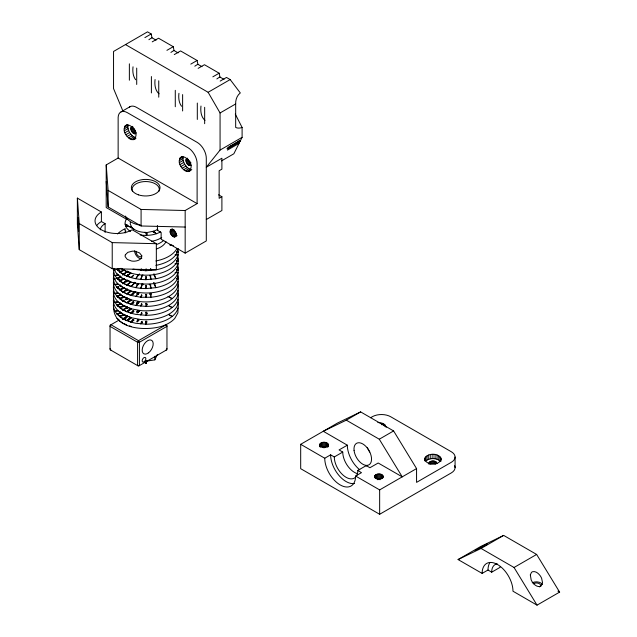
<?xml version="1.0" encoding="UTF-8"?>
<svg xmlns="http://www.w3.org/2000/svg" width="637" height="637" viewBox="0 0 637 637"><rect width="100%" height="100%" fill="white"/><g stroke="black" fill="none" stroke-linecap="round" stroke-linejoin="round"><path stroke-width="0.96" d="M374.779 477.702L374.779 475.807C376.483 473.028 383.355 473.219 383.06 477.097C381.356 479.876 374.484 479.685 374.779 475.807M375.209 478.053L375.209 475.21M375.886 478.491L375.886 474.7M376.778 479.04L376.778 474.302M377.805 479.741L377.813 474.055M378.919 479.653L378.919 473.976M380.026 479.741L380.026 474.055M381.061 479.04L381.061 474.31M381.945 478.491L381.953 474.7M382.63 478.053L382.63 475.218M383.06 477.702L383.06 475.815M145.881 323.747L145.515 321.757M145.881 269.204L145.849 270.765L132.99 269.172M359.746 469.795A21.817 12.597 60 0 1 347.404 446.943L347.332 445.191L323.278 431.265L346.305 420.173L379.278 439.212L402.242 476.858L378.187 463.003L369.922 467.733L366.235 465.599L357.787 470.472L361.474 472.654L355.597 476.046L355.526 477.71A21.817 12.597 60 0 1 340.174 484.916A21.817 12.597 60 0 1 324.814 459.986L324.743 458.234L300.688 444.308L337.602 422.992L360.63 411.9L393.602 430.938L416.566 468.585L416.566 482.368L451.275 462.327A12.987 7.501 0 0 0 451.275 451.729L390.672 416.733A13.011 7.509 0 0 0 372.852 416.423L370.615 417.713M482.129 573.404L482.201 571.747A21.817 12.597 60 0 1 497.561 564.541A21.817 12.597 60 0 1 512.912 589.472L512.984 591.216L537.039 605.15L559.628 592.107L536.633 554.445L503.66 535.406L480.664 546.514L458.075 559.557L482.129 573.404L488.006 570.011L488.077 568.347A21.817 12.597 60 0 1 489.829 562.71M146.207 295.441L146.263 294.437M146.207 304.343L146.263 303.347L147.314 304.98M146.207 313.253L146.263 312.257L147.314 313.89M145.889 362.541L146.343 362.811L145.212 361.259L146.072 362.986L145.332 362.684L146.311 362.859L146.367 360.908L146.335 362.612L146.884 360.781M170.127 231.39C170.939 226.398 176.863 231.764 176.194 234.886C175.382 239.87 169.458 234.512 170.127 231.39L173.407 229.487M124.199 128.865C125.776 119.191 137.25 129.598 135.952 135.649C134.383 145.332 122.901 134.917 124.199 128.865L127.87 126.747L128.077 125.107L124.398 127.225M135.824 133.738C132.392 134.749 128.73 128.005 132.281 126.349M179.292 160.675C180.868 151.001 192.342 161.408 191.044 167.459C189.476 177.134 177.994 166.727 179.292 160.675L182.97 158.557L183.169 156.917L179.499 159.035M113.649 307.966C114.119 329.281 145.172 330.874 160.588 326.622A32.463 18.744 0 0 0 174.777 318.428L177.914 312.847L178.049 307.966M178.177 248.549L176.728 253.367A32.463 18.744 0 0 1 155.882 265.398M153.581 232.131L153.732 231.159A15.583 8.998 0 0 0 157.761 229.193M146.191 268.862L145.849 270.765L155.882 269.849A32.463 18.744 0 0 0 177.914 254.959L178.312 252.021L177.914 249.091M129.367 63.835L129.367 80.214M136.708 68.071L136.708 84.458M151.399 76.551L151.399 92.938M158.748 80.795L158.748 97.182M175.279 90.335L175.279 106.721M182.62 94.579L182.62 110.965M197.311 103.059L197.311 119.445M204.66 107.303L204.66 123.689M141.916 323.23L142.266 321.653M319.726 446.648C318.078 440.78 329.934 440.78 328.294 446.641M328.294 444.745C327.291 448.137 320.73 448.145 319.726 444.753M424.6 459.15C426.551 452.573 439.275 452.573 441.226 459.15C439.275 465.727 426.551 465.727 424.6 459.15L424.6 460.846M137.767 283.608L137.441 285.018L136.573 284.516M145.332 362.732L146.215 362.931M191.164 165.317C187.827 166.918 184.053 160.397 187.055 158.263M141.207 268.989L140.769 270.534L141.414 269.109M141.94 275.311L140.769 279.444C132.13 278.52 123.06 275.932 116.921 269.443L118.832 268.957M141.94 284.213L140.769 288.354C129.86 287.199 114.779 282.629 113.386 269.841L115.273 269.873M133.937 292.096L133.045 294.549L131.891 293.88L133.937 292.096L135.012 292.494M133.643 301.819L133.045 303.459L131.891 302.79L133.252 301.596M133.643 310.729L133.045 312.361L131.891 311.692L133.252 310.506M146.844 360.757L146.12 362.461L146.972 361.02M142.863 274.794L140.769 279.444L145.849 279.675L155.882 278.759A32.463 18.744 0 0 0 177.914 263.861L178.312 260.931L177.914 258.001M142.863 283.696L140.769 288.354L145.849 288.585L155.882 287.661A32.463 18.744 0 0 0 177.914 272.771L178.312 269.841L177.914 266.903M436.998 463.688C436.656 460.018 429.123 460.025 428.828 463.712M146.335 361.179L154.855 359.857L157.323 354.538M239.066 140.817L239.074 143.373L233.835 153.788L221.517 160.898M239.074 143.373L227.441 150.093L229.248 147.84L239.926 141.677L239.926 140.729L229.248 146.892M235.268 114.071L242.1 127.456L242.1 137.345L240.722 140.092L228.173 147.33L227.011 148.779L240.173 141.183M166.05 350.207L166.966 348.622M127.217 297.646L126.763 298.363C120.457 295.679 113.657 290.679 113.386 283.194A32.463 18.744 0 0 1 113.561 281.236M127.217 306.556L126.763 307.265C120.457 304.59 113.657 299.589 113.386 292.104A32.463 18.744 0 0 1 113.561 290.146M127.217 315.458L126.763 316.175C120.457 313.492 113.657 308.491 113.386 301.014A32.463 18.744 0 0 1 113.561 299.048M146.892 360.996L145.961 362.429L147.012 360.9M139.447 273.87L135.816 278.759L137.871 275.073L138.348 275.343M127.289 288.784L126.763 289.453C120.457 286.777 113.657 281.777 113.386 274.292A32.463 18.744 0 0 1 113.561 272.333M242.1 137.345L220.068 150.069L206.292 167.236L221.899 158.223L221.899 169.155L219.144 170.748L219.144 198.314L221.899 196.729L221.899 210.513L206.292 219.526M127.432 302.233L131.111 304.351L133.221 301.803L134.065 302.296L131.111 304.351C124.86 302.408 118.482 299.223 114.971 293.442A32.463 18.744 0 0 1 113.784 284.715M127.432 311.135L131.111 313.261L133.221 310.713L134.065 311.198L131.111 313.261C124.86 311.31 118.482 308.125 114.971 302.352A32.463 18.744 0 0 1 113.784 293.625M127.432 320.045L131.111 322.163L133.221 319.615L134.065 320.108L131.111 322.163C124.86 320.22 118.482 317.035 114.971 311.254A32.463 18.744 0 0 1 113.784 302.535M113.784 275.813A32.463 18.744 0 0 0 113.386 278.743C113.896 287.932 123.26 293.076 131.111 295.449L134.264 291.698M131.111 277.628L133.603 275.311L131.111 277.628L127.464 275.526M127.464 284.428L131.111 286.539L134.829 282.223M123.092 296.237L119.581 294.214L120.297 293.657M123.092 305.147L119.581 303.124L120.297 302.559M123.092 314.049L119.581 312.026L120.297 311.469M127.376 271.028L126.763 271.641L120.911 268.392M127.376 279.93L126.763 280.551C121.245 278.146 115.655 274.332 113.784 268.32M131.111 286.539L135.394 282.549M123.116 287.343L119.581 285.312L120.361 284.787M126.763 302.814L130.028 299.963L131.055 300.56L126.763 302.814L119.581 298.665L123.992 296.476M126.763 311.724L130.028 308.865L131.055 309.463L126.763 311.724L119.581 307.575L123.992 305.386M126.763 320.626L130.028 317.775L131.055 318.373L126.763 320.626L119.581 316.478L123.992 314.288M131.939 320.626L133.404 319.368M126.763 293.912L130.083 291.085L130.832 291.523L126.763 293.912L119.581 289.763L124.088 287.621L124.86 288.075L119.581 289.763M145.682 232.808L153.732 231.159L156.368 233.739L152.49 231.502M126.763 276.092L130.147 273.313L130.537 273.536L126.763 276.092L119.581 271.951L124.605 270.112L119.581 271.951M126.763 285.002L130.147 282.215L130.537 282.446L126.763 285.002L119.581 280.853L124.207 278.791L124.605 279.014L119.581 280.853M132.154 320.753L133.674 319.527M127.448 293.331L131.111 295.449L135.848 291.714M440.111 456.753L440.111 460.989C436.13 457.764 429.696 457.764 425.715 460.989L425.715 456.753M122.893 278.64L119.581 276.402L120.457 275.932M128.841 274.308L126.771 275.813L128.698 275.128M129.446 273.87L130.657 272.986M129.192 292.319L130.728 291.308M127.002 298.212L125.234 299.366L125.863 299.732L128.101 298.849M129.192 301.229L130.728 300.218M127.002 307.122L122.893 309.813L128.101 307.759M129.192 310.139L130.728 309.12M127.002 316.024L122.893 318.715L128.101 316.661M123.196 282.939L127.583 280.742L122.893 283.091M101.394 212.017L99.985 212.909A21.817 12.597 0 0 0 99.985 228.89A21.817 12.597 0 0 0 127.137 232.011L132.241 229.83L156.336 243.7L156.336 269.777L112.223 268.695L79.251 249.656L77.372 224.184L77.372 198.107L101.394 212.017L101.394 221.557L99.985 222.448A21.817 12.597 0 0 0 96.697 225.625M122.893 274.189L127.583 271.832L123.172 274.021M122.893 323.174L119.581 320.937M170.533 229.877L172.173 228.922M170.23 230.546L172.691 229.121M170.23 232.354L174.331 229.981M170.533 233.373L174.634 231M171.019 234.376L175.111 232.003M171.648 235.292L175.74 232.919M172.372 236.064L176.473 233.691M173.16 236.638L176.441 234.735M173.949 236.972L176.401 235.547M174.673 237.044L177.134 235.618M144.878 37.615L151.2 33.968L152.004 37.806L156.089 40.163M152.227 41.859L158.541 38.212L173.232 46.692L174.044 50.53L178.121 52.879M166.918 50.339L173.232 46.692M174.267 54.583L180.582 50.936L197.112 60.475L197.916 64.313L202.001 66.67M190.789 64.122L197.112 60.475M121.014 111.889L130.203 106.594M198.139 68.366L204.453 64.719L219.144 73.199L219.956 77.037L224.033 79.386M124.987 125.927L127.193 124.653M212.83 76.846L219.144 73.199M124.398 130.736L128.077 128.618L127.87 126.747M130.911 127.623L132.488 126.715M130.808 128.443L133.173 127.081M124.987 132.711L128.658 130.593L128.077 128.618M130.911 129.383L133.276 128.013M131.206 130.37L134.351 128.547M125.919 134.662L129.598 132.536L132.225 135.816L135.267 137.576L131.596 139.694M131.668 131.341L134.821 129.518M220.179 81.09L226.493 77.443L230.164 79.561L240.3 92.938C236.98 95.415 235.443 99.977 235.674 103.95L235.674 127.44L236.765 127.854A19.484 11.251 -60 0 0 241.431 127.695L242.1 127.456M132.281 132.233L135.426 130.41M127.137 136.437L130.808 134.319M132.99 132.982L135.347 131.612M133.746 133.531L136.111 132.17M134.511 133.858L136.087 132.95M128.555 137.934L132.225 135.816M125.489 44.574L208.124 92.285L230.164 79.561M130.075 139.049L133.746 136.923M133.014 139.829L135.952 138.133M134.232 139.455L135.705 138.611M126.859 219.431L106.204 207.543L106.204 164.919L118.14 158.024L197.112 203.617L197.112 163.542A12.987 7.501 60 0 0 187.923 147.633L127.32 112.645A13.011 7.509 60 0 0 118.14 117.319L118.14 158.024M220.068 150.069L220.068 112.964L235.674 103.95M180.08 157.737L182.286 156.463M179.499 162.546L183.169 160.428L182.97 158.557M186.147 159.123L187.716 158.215M185.956 159.863L187.525 158.955M185.956 160.739L188.321 159.377M180.08 164.521L183.759 162.403L183.169 160.428M186.163 161.702L188.52 160.341M186.545 162.682L189.691 160.866M181.019 166.464L184.69 164.346L187.326 167.627L190.367 169.378L186.689 171.504M187.087 163.613L190.232 161.798M187.748 164.434L190.893 162.61M182.23 168.248L185.908 166.13M188.48 165.079L190.845 163.717M189.245 165.509L190.813 164.601M183.647 169.745L187.326 167.627M185.168 170.851L188.847 168.733M188.106 171.64L191.785 169.522M189.324 171.265L190.797 170.421M106.204 164.919L108.115 190.407L141.088 209.446L185.168 210.513L197.112 203.617M157.419 225.458L157.419 230.339L161.145 232.433L161.145 239.225L185.168 253.136L206.292 240.937L206.292 158.239A12.987 7.501 60 0 0 197.112 142.33L136.501 107.342A13.011 7.509 60 0 0 129.407 107.112M118.705 320.292L110.034 325.292L110.034 349.681L138.5 366.116L166.966 349.681L166.966 325.292L166.05 324.759L138.5 340.668L137.584 342.26L137.584 365.582L139.423 365.582L139.423 342.26L138.5 340.668L110.957 324.759L110.034 326.351L137.584 342.26L139.423 342.26L166.966 326.351L166.05 324.759M346.305 420.173L360.63 411.9M324.743 458.234L330.619 454.842L334.306 456.936L342.754 452.063L342.762 452.891A16.626 9.595 60 0 0 357.492 473.681M379.278 439.212L393.602 430.938M355.597 476.046L379.652 489.893L416.566 468.585M300.688 444.308L300.688 468.689L379.652 514.282L451.275 472.933A12.987 7.501 0 0 0 454.643 465.687M458.075 559.557L481.07 548.449L503.66 535.406M488.006 570.011L491.692 572.193L500.141 567.312L500.133 566.803M481.07 548.449L514.043 567.487L536.633 554.445M347.332 445.191L339.067 449.921L342.754 452.063M105.121 232.441L105.121 223.659L104.675 223.913A16.626 9.595 0 0 0 100.264 229.853M157.419 230.339L157.865 230.084M122.535 274.818L125.449 273.249M152.004 37.806L151.2 38.212A25.974 14.993 -60 0 0 148.891 39.709M174.044 50.53L173.232 50.936A25.974 14.993 -60 0 0 170.931 52.433M197.916 64.313L197.112 64.719A25.974 14.993 -60 0 0 194.811 66.216M219.956 77.037L219.144 77.443A25.974 14.993 -60 0 0 216.843 78.94M122.646 292.694L123.992 292.025L123.045 291.475M126.508 290.775L127.997 290.034M122.646 301.604L123.992 300.927L123.045 300.385M126.508 299.685L127.997 298.944M122.646 310.506L123.992 309.837L123.045 309.287M126.508 308.587L127.997 307.846M122.71 283.823L124.088 283.17L123.379 282.764L125.545 281.315L126.652 281.952M122.758 319.479L124.159 318.842M122.79 274.969L124.207 274.332L123.833 274.117M122.957 319.424L126.54 317.919M132.464 228.388L134.375 229.479A15.583 8.998 0 0 0 143.54 232.298L146.176 232.394L146.287 235.387L147.505 233.859L144.87 232.346M125.067 297.097L120.712 298.347L116.921 296.157L120.887 294.684M125.067 306.007L120.712 307.249L116.921 305.067L120.887 303.594M120.712 316.159L116.921 313.977L120.887 312.496M116.921 287.255L118.92 286.817L116.921 287.255L120.664 289.413M116.921 278.345L121.11 276.999L116.921 278.345L120.616 280.479M119.581 316.478L125.067 314.909M120.576 268.511L116.921 269.443L120.616 271.569M130.402 227.202L131.517 226.931L132.759 228.277L132.249 228.261M137.496 311.262L139.232 310.92M116.921 296.157L121.818 295.218M116.921 305.067L121.818 304.128M116.921 313.977L121.818 313.038M137.226 311.788L139.033 311.477M149.544 294.238L150.515 294.079M119.772 270.422L117.71 270.582M128.037 225.84L125.632 226.175L125.115 224.16A20.774 11.999 0 0 1 127.105 218.228M119.971 279.444L117.614 279.436M137.361 310.896L139.113 310.752M176.529 278.767L178.312 278.743L177.914 275.813M176.505 252.037L178.312 252.021L176.608 251.941M176.505 260.947L178.312 260.931L176.608 260.852M176.505 269.849L178.312 269.841L176.608 269.762M106.204 181.457L108.115 206.953L141.088 225.984L185.168 227.051M77.372 198.107L79.251 223.579L112.223 242.609L156.336 243.7M115.345 278.823L113.386 278.743L115.193 278.998M117.304 278.902L119.27 278.982M113.386 269.841L115.178 269.969M377.821 422.538C380.998 422.626 385.56 423.613 386.126 427.339M173.455 245.691L169.872 244.958L172.555 245.317M175.239 254.744L177.914 254.959L175.231 254.593M175.239 263.646L177.914 263.861L175.231 263.495M175.239 272.556L177.914 272.771L175.231 272.405M176.457 278.576L178.312 278.743A32.463 18.744 0 0 1 150.929 297.256L140.769 297.256L131.111 295.449M145.443 362.907L145.913 363.018L145.077 361.466L146.152 362.963L145.467 362.7L146.08 362.851M141.04 225.315L137.696 224.678A20.774 11.999 0 0 1 125.505 216.086M121.014 268.32C129.677 274.348 140.626 275.757 150.929 274.993A32.463 18.744 0 0 0 176.728 262.269L177.914 259.41L178.049 254.521M123.865 278.879C131.907 283.696 141.748 284.484 150.929 283.895A32.463 18.744 0 0 0 176.728 271.179L177.914 268.32L178.049 263.431M123.881 287.789C130.402 291.826 138.317 292.813 145.849 293.036A32.463 18.744 0 0 0 177.914 277.222L178.049 272.333M123.881 296.691L131.111 299.9L140.769 301.707A32.463 18.744 0 0 0 178.312 283.194L178.049 281.243M131.111 304.351L135.816 305.473L145.849 306.397A32.463 18.744 0 0 0 177.914 284.715M123.881 305.601L131.111 308.802L140.769 310.617A32.463 18.744 0 0 0 178.312 292.104L178.049 290.154M131.111 313.261L135.816 314.383L145.849 315.299A32.463 18.744 0 0 0 177.914 293.625M123.881 314.511L131.111 317.712L140.769 319.527A32.463 18.744 0 0 0 178.312 301.014L178.049 299.056M131.111 322.163L135.816 323.293L145.849 324.209A32.463 18.744 0 0 0 177.914 302.535M137.473 293.315L138.993 293.689M137.473 302.225L138.993 302.599M137.473 311.127L138.993 311.501M101.394 221.557L105.121 223.659M168.67 296.731L172.109 298.665L167.993 296.293M168.67 305.641L172.109 307.575L168.821 305.672M168.67 314.543L172.109 316.478L168.821 314.582M125.115 224.16L134.375 229.479M151.2 33.968L147.521 31.85L113.545 51.462L113.545 88.575L123.116 111.539M218.595 194.818L221.899 196.729M153.605 282.916L155.277 283.879M128.188 271.489L131.111 273.177M149.169 284.397L149.799 284.763M127.631 274.897L128.499 275.399M141.828 284.006L143.11 284.747M134.192 283.139L134.797 283.489M116.921 273.894L119.039 275.12M128.188 280.399L131.111 282.087M126.301 284.452L127.074 284.898M133.396 291.595L134.885 292.447M129.645 290.146L131.111 290.99M120.982 285.838L121.651 286.22M133.244 292.909L133.866 293.275M122.017 288.609L122.439 288.848M125.282 290.488L125.736 290.751M128.563 292.383L128.969 292.614M117.542 288.298L118.156 288.649M129.637 299.048L131.111 299.9M136.724 303.825L137.25 304.136M121.97 297.479L122.551 297.821M128.531 301.269L129.088 301.596M117.542 297.208L118.156 297.559M129.637 307.958L131.111 308.802M121.97 306.389L122.551 306.723M125.234 308.276L125.863 308.642M128.531 310.179L129.088 310.498M117.542 306.118L118.156 306.469M129.637 316.86L131.111 317.712M121.97 315.299L122.551 315.633M125.234 317.178L125.863 317.545M128.531 319.081L129.088 319.408M116.921 318.428L119.079 319.67M129.645 325.77L131.111 326.622M123.889 323.421L126.763 325.085M136.676 293.458L138.348 294.429M136.676 302.368L138.348 303.331M136.676 311.27L138.348 312.241M557.908 591.112L559.628 592.107M145.355 362.636L145.992 363.01L145.117 361.537M146.367 362.764L145.57 361.354M145.777 362.541L146.311 362.859L145.196 361.466M145.069 361.41L146.024 362.891M145.021 361.426L146.072 362.986L144.989 361.33M145.841 362.923L145.061 361.545M144.941 361.346L145.992 363.01M514.043 567.487L537.039 605.15M208.124 92.285L220.068 112.964M110.034 348.622L110.957 350.207M145.562 361.402L146.343 362.811M153.477 274.077L155.882 278.759L154.226 273.958M153.477 282.979L155.882 287.661L154.226 282.868M183.759 162.403L184.69 164.346M128.658 130.593L129.598 132.536M177.022 278.122L177.619 279.547M150.531 268.894L150.929 270.534L150.778 268.679M330.619 454.842L330.691 456.594A21.817 12.597 60 0 0 354.618 483.467M491.692 572.193L491.684 571.676A16.626 9.595 60 0 1 497.266 563.849M366.235 465.599L366.243 466.117M357.787 470.472L357.795 470.99A16.626 9.595 60 0 1 356.736 475.528M334.306 456.936L334.314 457.764A16.626 9.595 60 0 0 342.77 474.852A16.626 9.595 60 0 0 355.573 477.161M328.151 444.108L328.151 446.004M327.721 443.511L327.721 447.301M327.044 443.002L327.044 446.792M326.152 442.604L326.152 447.341M325.117 442.357L325.125 447.094M324.01 442.277L324.01 447.962M322.903 442.357L322.903 447.094M321.868 442.604L321.868 447.341M320.976 443.002L320.984 446.792M320.3 443.511L320.3 447.301M319.87 444.108L319.87 446.004M455.081 457.032L455.081 467.63M440.939 457.907L440.939 461.299M438.789 455.758L438.789 459.994M437.07 454.993L437.07 459.237M436.17 461.929L436.17 463.744M435.397 461.491L435.397 464.222M435.063 454.515L435.063 458.751M434.466 461.188L434.466 463.911M433.423 461.029L433.423 463.76M432.913 454.348L432.913 458.592M432.348 461.037L432.348 463.76M431.313 461.196L431.313 463.927M430.763 454.515L430.763 458.751M430.381 461.514L430.381 464.238M429.633 461.952L429.633 463.768M429.099 462.494L429.099 464.309M428.757 454.993L428.757 459.237M427.037 455.758L427.037 459.994M424.887 457.907L424.887 460.447M385.019 424.943L385.019 426.639M383.697 423.947L383.697 425.643M381.977 423.183L381.977 424.879M379.652 489.893L379.652 514.282M239.926 140.729L239.926 141.677M185.168 210.513L185.168 253.136M154.855 356.226L154.855 359.857M141.088 209.446L141.088 225.984M112.223 242.609L112.223 268.695M108.115 190.407L108.115 206.953M79.251 223.579L79.251 249.656M141.756 255.453A4.156 2.397 60 0 1 138.508 256.17A4.156 2.397 60 0 1 135.952 251.217M141.812 258.415A6.139 3.543 60 0 1 137.242 256.711A6.139 3.543 60 0 1 134.558 250.787M160.54 231.876A20.774 11.999 0 0 1 140.188 234.942M130.545 231.51A20.774 11.999 0 0 1 125.632 226.175L131.517 226.931L130.298 223.969A15.583 8.998 0 0 1 130.354 222.44M161.734 237.49A20.774 11.999 0 0 1 151.51 241.304M125.632 232.537A20.774 11.999 0 0 1 125.099 229.161M125.855 226.493A20.774 11.999 0 0 1 127.105 224.59M165.994 241.606A20.774 11.999 0 0 1 156.368 249.011M176.728 248.908A32.463 18.744 0 0 1 155.882 260.947M117.519 233.962A32.463 18.744 0 0 1 125.155 228.675M163.765 240.284A20.774 11.999 0 0 1 156.368 244.56M125.186 232.943A20.774 11.999 0 0 1 125.855 230.944M132.528 191.442A13.616 7.867 0 0 1 145.69 181.545A13.616 7.867 0 0 1 158.844 191.442M204.995 120.337A25.974 14.993 -60 0 1 200.981 106.037M181.601 106.244A25.974 14.993 -60 0 1 178.941 93.313M159.083 93.83A25.974 14.993 -60 0 1 155.07 79.529M135.689 79.736A25.974 14.993 -60 0 1 133.029 66.805M533.28 583.795A4.156 2.397 0 0 1 539.141 583.572A4.156 2.397 0 0 1 539.523 586.956M532.261 582.759A6.139 3.543 0 0 1 542.35 584.503M369.755 452.071A13.616 7.867 60 0 1 367.278 447.381M77.993 218.889L78.582 231.303L78.08 217.44L77.993 218.889M145.913 276.546L145.849 279.675L146.367 276.808L145.913 276.546M145.913 285.456L145.849 288.585L146.367 285.718L145.913 285.456M145.969 294.398L145.849 297.487L146.765 294.859L145.969 294.398M146.016 303.331L145.849 306.397L147.036 303.921L146.016 303.331M146.016 312.226L145.849 315.299L147.043 312.823L146.016 312.226M146.016 321.144L145.849 324.209L147.036 321.733L146.016 321.144M530.326 574.885L531.147 579.805A11.227 9.165 55.8 0 0 532.763 582.616C534.435 584.814 537.095 587.123 540.072 586.47A4.539 3.703 55.8 0 0 541.339 585.729L542.525 582.64L541.649 578.356A11.227 9.165 55.8 0 0 540.041 575.537C538.361 573.34 535.701 571.031 532.731 571.692A4.539 3.703 55.8 0 0 531.457 572.432L530.326 574.885M151.24 293.896L150.929 297.256L150.085 293.219L151.24 293.896M141.446 294.947L140.769 297.256L142.003 295.265L141.446 294.947M141.454 303.857L140.769 306.166L142.194 304.279L141.454 303.857M141.454 312.767L140.769 315.068L142.194 313.189L141.454 312.767M141.454 321.669L140.769 323.978L142.194 322.099L141.454 321.669M125.362 254.776L125.202 255.254A4.539 3.703 4.2 0 0 125.21 256.719L127.289 259.402L131.445 260.987A11.227 9.165 4.2 0 0 134.686 261.162C137.385 260.947 140.761 259.96 141.677 257.101A4.539 3.703 4.2 0 0 141.669 255.628L139.591 252.953L135.434 251.36A11.227 9.165 4.2 0 0 132.193 251.193L127.83 252.34L125.362 254.776M137.855 301.779L135.816 305.473L139.033 302.464L137.855 301.779M137.855 310.681L136.724 312.735L137.25 313.038L139.033 311.366L137.855 310.681M137.855 319.591L136.724 321.637L137.25 321.948L139.033 320.276L137.855 319.591M137.863 292.877L135.816 296.571L138.747 293.386L137.863 292.877M137.871 283.975L135.816 287.661L138.348 284.253L137.871 283.975M475.234 550.448L487.432 544.006L475.234 550.448M123.944 300.218L122.893 300.903L123.944 300.218M127.074 289.349L122.893 292.001L127.878 289.811L127.074 289.349M129.351 319.137L127.105 320.538L129.351 319.137M117.542 292.757L114.971 293.442L118.156 293.108L117.542 292.757M117.542 301.659L114.971 302.352L118.156 302.01L117.542 301.659M117.542 310.569L114.971 311.254L118.156 310.92L117.542 310.569M117.614 283.887L114.971 284.54L118.052 284.142L117.614 283.887M117.71 275.041L114.971 275.63L117.71 275.041M150.627 275.725L149.934 275.327L150.929 279.444L150.627 275.725M150.627 284.635L149.934 284.229L150.929 288.354L150.627 284.635M144.296 361.681A2.596 1.497 -60 0 0 145.443 357.596A2.596 1.497 -60 0 0 142.298 359.977A2.596 1.497 -60 0 0 144.296 361.681M148.54 352.818A7.795 4.499 -60 0 0 151.972 340.556A7.795 4.499 -60 0 0 142.545 347.706A7.795 4.499 -60 0 0 148.54 352.818M138.516 194.858A14.34 8.281 0 0 0 160.022 187.692A14.34 8.281 0 0 0 138.516 180.518A14.34 8.281 0 0 0 138.516 194.858M354.053 450.351A12.421 7.174 60 0 0 368.106 465.193A12.421 7.174 60 0 0 366.124 446.633A12.421 7.174 60 0 0 354.053 450.351"/></g></svg>
